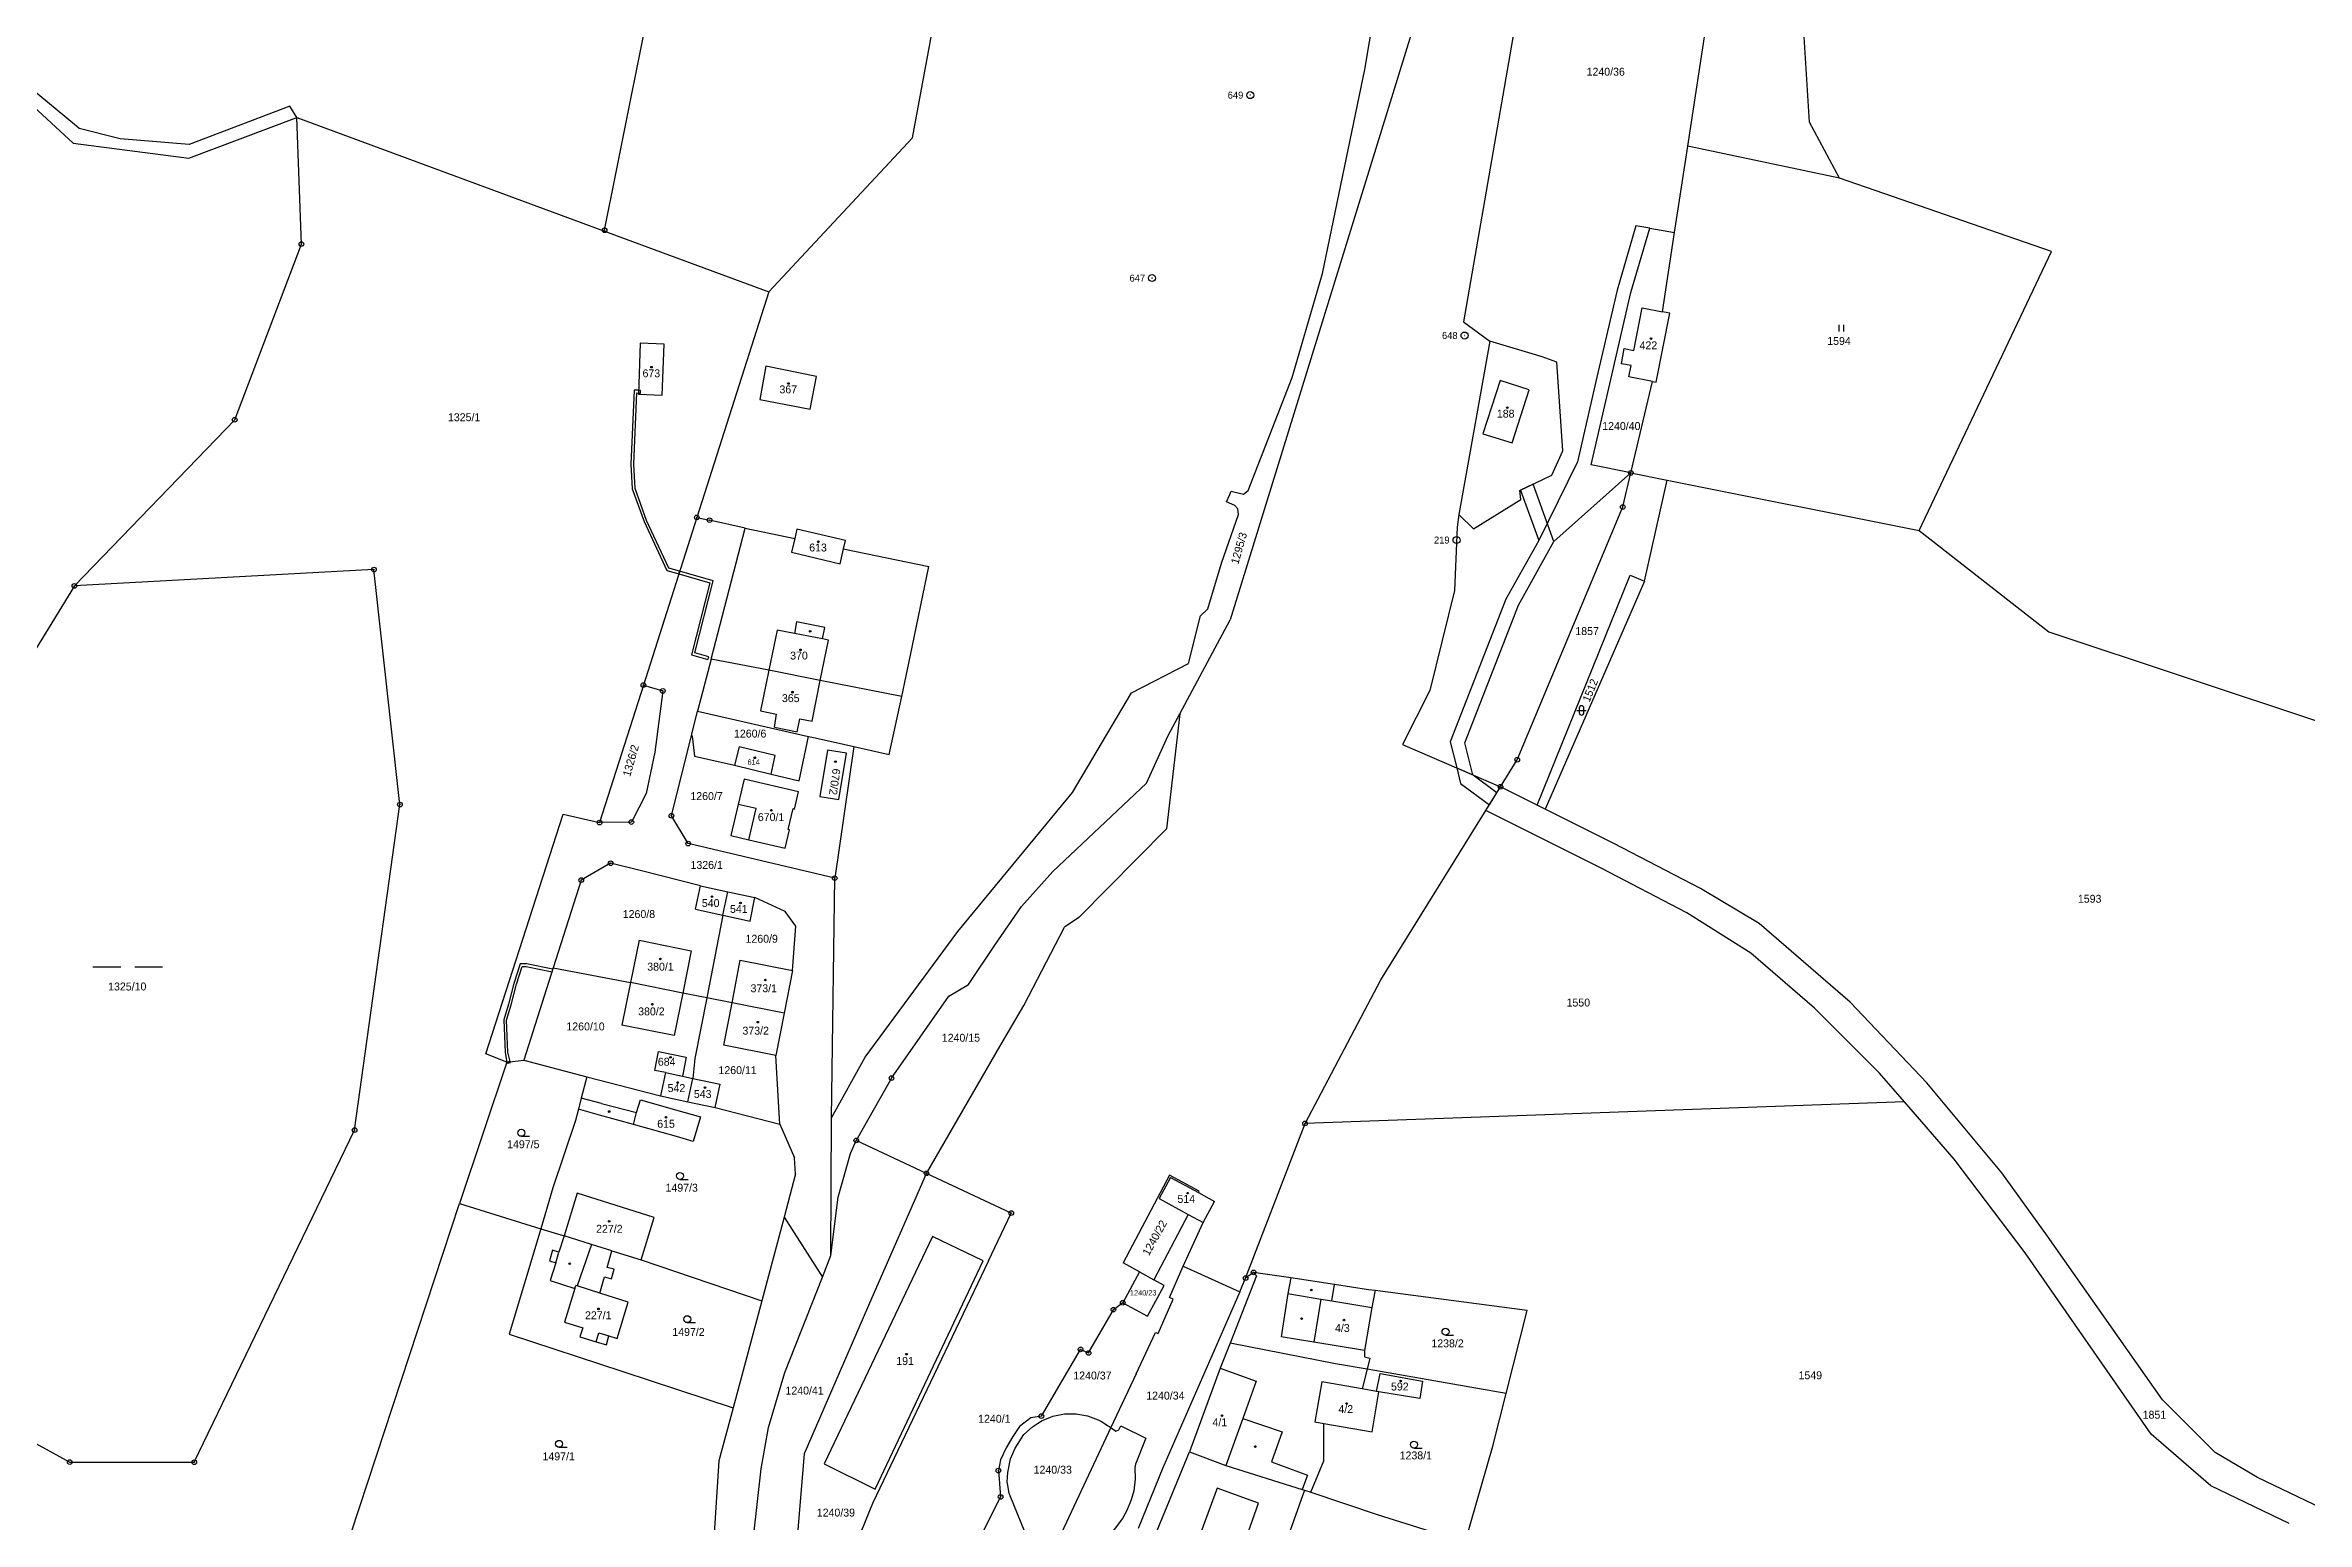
# Model space of a CAD drawing. Extents: x -820725 to -814908, y -1038210 to -1035296.
# Drawn here: x -818620.6 to -818134.6, y -1036600.3 to -1036283 of the extents above; entities that cross this region are included whole.
import ezdxf
from ezdxf.enums import TextEntityAlignment as Align

# ---------------------------------------------------------------- set-up
doc = ezdxf.new("R2010")
doc.units = 0
doc.header["$MEASUREMENT"] = 0
doc.linetypes.add('0_051C', pattern=[0])
for name, color, linetype in [('101', 1, 'CONTINUOUS'), ('1016', 1, 'CONTINUOUS'), ('105', 1, 'CONTINUOUS'), ('18', 1, 'CONTINUOUS'), ('21800', 1, 'CONTINUOUS'), ('21900', 1, 'CONTINUOUS'), ('23700', 1, 'CONTINUOUS'), ('304', 1, 'CONTINUOUS'), ('306', 1, 'CONTINUOUS'), ('316', 1, 'CONTINUOUS'), ('402', 1, 'CONTINUOUS'), ('404', 1, 'CONTINUOUS'), ('803', 1, 'CONTINUOUS')]:
    doc.layers.add(name, color=color, linetype=linetype)

# ---------------------------------------------------------------- blocks, each defined once
blk = doc.blocks.new('4_02$0')
at = {"layer": '404', "color": 255, "linetype": 'Continuous'}
blk.add_circle((-0.01, 0), 0.175, dxfattribs=at)
blk = doc.blocks.new('3_06$2')
at = {"layer": '306', "color": 255, "linetype": 'Continuous'}
for p, q in [((-0.51, 0), (-0.51, 1.5)), ((0.49, 0), (0.49, 1.5))]:
    blk.add_line(p, q, dxfattribs=at)
blk = doc.blocks.new('3_16$4')
at = {"layer": '316', "color": 255, "linetype": 'Continuous'}
for p, q in [((-1, 1), (1, 1)), ((-0.5, 1.5), (-0.5, 0.5)), ((0.5, 0.5), (0.5, 1.5))]:
    blk.add_line(p, q, dxfattribs=at)
for centre, start, end in [((0, 1.5), 0, 180), ((0, 0.5), 180, 359.9879)]:
    blk.add_arc(centre, 0.5, start, end, dxfattribs=at)
blk = doc.blocks.new('3_04$3')
at = {"layer": '304', "color": 255, "linetype": 'Continuous'}
blk.add_line((0.01, 0), (1.76, 0), dxfattribs=at)
blk.add_circle((0.01, 0.75), 0.75, dxfattribs=at)
blk = doc.blocks.new('8_03$8')
at = {"layer": '803', "color": 255, "linetype": 'Continuous'}
for p, q in [((-7.49, 0), (-1.49, 0)), ((1.51, 0), (7.51, 0))]:
    blk.add_line(p, q, dxfattribs=at)
blk = doc.blocks.new('1_01$12')
at = {"layer": '101', "color": 3, "linetype": 'Continuous'}
for radius in [0.75, 0.03]:
    blk.add_circle((0, 0), radius, dxfattribs=at)
blk = doc.blocks.new('1_05$13')
at = {"layer": '105', "color": 3, "linetype": 'Continuous'}
for radius in [0.5, 0.0303]:
    blk.add_circle((0, 0), radius, dxfattribs=at)

msp = doc.modelspace()

# ---------------------------------------------------------------- linework, layer by layer
at = {"layer": '21800', "color": 255, "linetype": 'Continuous'}
for p, q in [((-818307.95, -1036355.06), (-818311.67, -1036366.46)), ((-818301.72, -1036357.03), (-818307.95, -1036355.06)), ((-818305.34, -1036368.45), (-818301.72, -1036357.03)), ((-818311.67, -1036366.46), (-818305.34, -1036368.45)), ((-818459.15, -1036406.9), (-818459.6, -1036409.4)), ((-818453.1, -1036408.1), (-818459.15, -1036406.9)), ((-818463.3, -1036408.67), (-818465.1, -1036417.3)), ((-818459.6, -1036409.4), (-818463.3, -1036408.67)), ((-818453.6, -1036410.55), (-818459.6, -1036409.4)), ((-818454.05, -1036419.5), (-818452.3, -1036410.8)), ((-818453.6, -1036410.55), (-818453.1, -1036408.1)), ((-818452.3, -1036410.8), (-818453.6, -1036410.55)), ((-818465.1, -1036417.3), (-818466.88, -1036426.03)), ((-818455.83, -1036428.26), (-818454.05, -1036419.5)), ((-818466.88, -1036426.03), (-818463.43, -1036426.73)), ((-818463.93, -1036429.54), (-818463.43, -1036426.73)), ((-818463.93, -1036429.54), (-818459.05, -1036430.56)), ((-818459.05, -1036430.56), (-818458.48, -1036427.73)), ((-818458.48, -1036427.73), (-818455.83, -1036428.26)), ((-818467.81, -1036447.04), (-818471.71, -1036446.13)), ((-818469.38, -1036453.73), (-818467.81, -1036447.04)), ((-818494.19, -1036514.94), (-818493.52, -1036512.37)), ((-818510.91, -1036544.62), (-818510.21, -1036542.33)), ((-818503.26, -1036540.71), (-818506.27, -1036549.59)), ((-818352.96, -1036547.84), (-818353.6, -1036551.27)), ((-818506.8, -1036550.19), (-818506.57, -1036549.49)), ((-818506.27, -1036549.59), (-818506.57, -1036549.49)), ((-818501.45, -1036551.14), (-818506.27, -1036549.59)), ((-818353.6, -1036551.27), (-818354.98, -1036560.53)), ((-818353.6, -1036551.27), (-818346.5, -1036552.44)), ((-818346.5, -1036552.44), (-818347.95, -1036561.67)), ((-818346.5, -1036552.44), (-818344.11, -1036552.84)), ((-818344.11, -1036552.84), (-818343.52, -1036549.31)), ((-818344.11, -1036552.84), (-818335.53, -1036554.26)), ((-818502.25, -1036561.6), (-818501.67, -1036559.68)), ((-818501.67, -1036559.68), (-818499.47, -1036560.36)), ((-818347.95, -1036561.67), (-818354.98, -1036560.53)), ((-818337.11, -1036563.45), (-818347.95, -1036561.67)), ((-818368.1, -1036567.3), (-818374.72, -1036585.23)), ((-818346.26, -1036570.25), (-818347.74, -1036578.84)), ((-818337.62, -1036571.75), (-818346.26, -1036570.25)), ((-818363.27, -1036578.1), (-818366.91, -1036588.21)), ((-818347.74, -1036578.84), (-818345.81, -1036579.17)), ((-818368.74, -1036593.05), (-818373.74, -1036606.66)), ((-818359.84, -1036596.27), (-818368.74, -1036593.05)), ((-818364.67, -1036609.88), (-818359.84, -1036596.27))]:
    msp.add_line(p, q, dxfattribs=at)
at = {"layer": '21900', "color": 3, "linetype": 'Continuous'}
for p, q in [((-818434.21, -1036302.9), (-818422.81, -1036241.06)), ((-818497.92, -1036310.27), (-818489.74, -1036269.23)), ((-818323.67, -1036269.52), (-818365.95, -1036406.44)), ((-818267.61, -1036304.69), (-818262.53, -1036271.58)), ((-818336.99, -1036288.17), (-818334.99, -1036276.28)), ((-818304.96, -1036279.67), (-818315.8, -1036342.39)), ((-818346.12, -1036332), (-818336.99, -1036288.17)), ((-818625.04, -1036294.45), (-818614.61, -1036304.05)), ((-818614.36, -1036300.03), (-818623.45, -1036292.49)), ((-818589.8, -1036307.27), (-818566.55, -1036298.54)), ((-818568.08, -1036296.07), (-818589.71, -1036304.32)), ((-818566.55, -1036298.54), (-818568.08, -1036296.07)), ((-818565.57, -1036325.71), (-818566.55, -1036298.54)), ((-818566.55, -1036298.54), (-818500.45, -1036322.93)), ((-818614.61, -1036304.05), (-818589.8, -1036307.27)), ((-818613.37, -1036300.85), (-818614.36, -1036300.03)), ((-818604.54, -1036303.12), (-818613.37, -1036300.85)), ((-818589.71, -1036304.32), (-818604.54, -1036303.12)), ((-818465.14, -1036335.95), (-818434.21, -1036302.9)), ((-818270.44, -1036323.19), (-818267.61, -1036304.69)), ((-818235.02, -1036311.55), (-818267.61, -1036304.69)), ((-818500.41, -1036322.74), (-818497.92, -1036310.27)), ((-818500.45, -1036322.93), (-818500.41, -1036322.74)), ((-818500.45, -1036322.93), (-818465.14, -1036335.95)), ((-818279.82, -1036336.13), (-818275.78, -1036322.27)), ((-818275.78, -1036322.27), (-818270.44, -1036323.19)), ((-818273.06, -1036340.26), (-818270.44, -1036323.19)), ((-818579.91, -1036363.47), (-818565.57, -1036325.71)), ((-818352.63, -1036354.37), (-818346.12, -1036332)), ((-818465.14, -1036335.95), (-818480.59, -1036384.44)), ((-818284.18, -1036354.79), (-818279.82, -1036336.13)), ((-818315.8, -1036342.39), (-818310.15, -1036346.59)), ((-818279.18, -1036348.57), (-818277.42, -1036339.39)), ((-818277.42, -1036339.39), (-818273.06, -1036340.26)), ((-818274.4, -1036355.39), (-818271.5, -1036340.57)), ((-818271.5, -1036340.57), (-818273.06, -1036340.26)), ((-818492.74, -1036346.98), (-818493.12, -1036357.97)), ((-818487.63, -1036347.2), (-818492.74, -1036346.98)), ((-818488.01, -1036358.17), (-818487.63, -1036347.2)), ((-818310.15, -1036346.59), (-818316.79, -1036383.82)), ((-818298.89, -1036349.91), (-818310.15, -1036346.59)), ((-818281.86, -1036351.43), (-818281.27, -1036348.17)), ((-818281.27, -1036348.17), (-818279.18, -1036348.57)), ((-818465.75, -1036351.91), (-818467.07, -1036359.08)), ((-818454.87, -1036354.15), (-818465.75, -1036351.91)), ((-818295.78, -1036351.1), (-818298.89, -1036349.91)), ((-818294.5, -1036370.16), (-818295.78, -1036351.1)), ((-818279.8, -1036351.82), (-818281.86, -1036351.43)), ((-818280.28, -1036354.23), (-818279.8, -1036351.82)), ((-818493.12, -1036357.97), (-818488.01, -1036358.17)), ((-818456.23, -1036361.22), (-818454.87, -1036354.15)), ((-818362.12, -1036378.7), (-818352.63, -1036354.37)), ((-818288.37, -1036373.14), (-818284.18, -1036354.79)), ((-818275.21, -1036355.23), (-818280.28, -1036354.23)), ((-818279.85, -1036374.88), (-818275.21, -1036355.23)), ((-818275.21, -1036355.23), (-818274.4, -1036355.39)), ((-818467.07, -1036359.08), (-818456.23, -1036361.22)), ((-818579.91, -1036363.47), (-818614.36, -1036399.18)), ((-818296.86, -1036375.35), (-818294.5, -1036370.16)), ((-818303.74, -1036378.7), (-818296.86, -1036375.35)), ((-818279.85, -1036374.88), (-818288.37, -1036373.14)), ((-818281.58, -1036382.21), (-818279.85, -1036374.88)), ((-818279.85, -1036374.88), (-818272.06, -1036376.43)), ((-818276.95, -1036398.13), (-818272.06, -1036376.43)), ((-818272.06, -1036376.43), (-818217.88, -1036387.25)), ((-818366.73, -1036381.09), (-818366.07, -1036379.53)), ((-818364.98, -1036381.91), (-818366.73, -1036381.09)), ((-818366.07, -1036379.53), (-818365.78, -1036378.83)), ((-818365.78, -1036378.83), (-818363.08, -1036379.42)), ((-818364.28, -1036382.62), (-818364.98, -1036381.91)), ((-818363.08, -1036379.42), (-818362.12, -1036378.7)), ((-818313.65, -1036386.92), (-818303.51, -1036380.63)), ((-818304.27, -1036436.53), (-818281.58, -1036382.21)), ((-818303.51, -1036380.63), (-818303.74, -1036378.7)), ((-818480.59, -1036384.44), (-818492.07, -1036420.47)), ((-818480.59, -1036384.44), (-818477.85, -1036385.04)), ((-818470.21, -1036386.79), (-818477.85, -1036385.04)), ((-818477.53, -1036414.91), (-818470.21, -1036386.79)), ((-818470.21, -1036386.79), (-818459.54, -1036389.01)), ((-818459.07, -1036386.95), (-818459.54, -1036389.01)), ((-818448.61, -1036389.44), (-818459.07, -1036386.95)), ((-818367.81, -1036394.31), (-818364.15, -1036383.82)), ((-818364.15, -1036383.82), (-818364.28, -1036382.62)), ((-818317.19, -1036386.55), (-818317.77, -1036400.16)), ((-818316.79, -1036383.82), (-818317.19, -1036386.55)), ((-818316.79, -1036383.82), (-818313.65, -1036386.92)), ((-818459.54, -1036389.01), (-818460.21, -1036391.92)), ((-818460.21, -1036391.92), (-818449.79, -1036394.4)), ((-818449.79, -1036394.4), (-818449.03, -1036391.19)), ((-818449.03, -1036391.19), (-818448.61, -1036389.44)), ((-818449.03, -1036391.19), (-818448.76, -1036391.25)), ((-818448.76, -1036391.25), (-818430.69, -1036395.01)), ((-818549.97, -1036395.66), (-818614.36, -1036399.18)), ((-818544.4, -1036446.17), (-818549.97, -1036395.66)), ((-818434.64, -1036414.06), (-818430.69, -1036395.01)), ((-818370.74, -1036404.13), (-818367.81, -1036394.31)), ((-818614.36, -1036399.18), (-818641.17, -1036442.82)), ((-818317.77, -1036400.16), (-818323.05, -1036421.68)), ((-818276.95, -1036398.13), (-818298.23, -1036447.15)), ((-818376.76, -1036426.65), (-818365.95, -1036406.44)), ((-818374.92, -1036415.86), (-818372.36, -1036405.62)), ((-818372.36, -1036405.62), (-818370.74, -1036404.13)), ((-818477.53, -1036414.91), (-818480.46, -1036426.12)), ((-818465.1, -1036417.3), (-818477.53, -1036414.91)), ((-818436.55, -1036422.91), (-818434.64, -1036414.06)), ((-818387.15, -1036422.14), (-818374.92, -1036415.86)), ((-818492.07, -1036420.47), (-818501.5, -1036450.04)), ((-818492.07, -1036420.47), (-818487.9, -1036421.73)), ((-818454.05, -1036419.5), (-818465.1, -1036417.3)), ((-818436.55, -1036422.91), (-818454.05, -1036419.5)), ((-818487.9, -1036421.73), (-818489.61, -1036434.93)), ((-818481.68, -1036431.01), (-818480.46, -1036426.12)), ((-818480.46, -1036426.12), (-818456.62, -1036431.5)), ((-818439.27, -1036435.43), (-818436.55, -1036422.91)), ((-818399.85, -1036443.54), (-818387.15, -1036422.14)), ((-818323.05, -1036421.68), (-818328.94, -1036433.28)), ((-818486.06, -1036448.55), (-818481.68, -1036431.01)), ((-818481.62, -1036431.47), (-818481.68, -1036431.01)), ((-818376.76, -1036426.65), (-818379.63, -1036451.39)), ((-818379.26, -1036431.33), (-818376.76, -1036426.65)), ((-818489.61, -1036434.93), (-818491.51, -1036443.78)), ((-818481.62, -1036431.47), (-818481.06, -1036435.77)), ((-818481.06, -1036435.77), (-818472.46, -1036437.71)), ((-818471.48, -1036433.74), (-818472.46, -1036437.71)), ((-818463.75, -1036435.63), (-818471.48, -1036433.74)), ((-818464.63, -1036439.6), (-818463.75, -1036435.63)), ((-818458.57, -1036441.04), (-818456.62, -1036431.5)), ((-818456.62, -1036431.5), (-818455.48, -1036431.76)), ((-818455.48, -1036431.76), (-818451.28, -1036432.71)), ((-818452.51, -1036434.46), (-818454.16, -1036444.42)), ((-818448.42, -1036435.14), (-818452.51, -1036434.46)), ((-818451.28, -1036432.71), (-818446.86, -1036433.71)), ((-818446.86, -1036433.71), (-818450.96, -1036461.98)), ((-818450.06, -1036445.08), (-818448.42, -1036435.14)), ((-818446.86, -1036433.71), (-818439.27, -1036435.43)), ((-818383.98, -1036441.55), (-818379.26, -1036431.33)), ((-818328.94, -1036433.28), (-818307.86, -1036442.34)), ((-818472.46, -1036437.71), (-818464.63, -1036439.6)), ((-818470.44, -1036440.69), (-818471.71, -1036446.13)), ((-818458.74, -1036443.39), (-818470.44, -1036440.69)), ((-818464.63, -1036439.6), (-818458.57, -1036441.04)), ((-818307.86, -1036442.34), (-818304.27, -1036436.53)), ((-818491.51, -1036443.78), (-818494.66, -1036449.91)), ((-818459.61, -1036447.12), (-818458.74, -1036443.39)), ((-818454.16, -1036444.42), (-818450.06, -1036445.08)), ((-818424.5, -1036473.46), (-818399.85, -1036443.54)), ((-818404.08, -1036460.56), (-818383.98, -1036441.55)), ((-818311.03, -1036447.46), (-818307.86, -1036442.34)), ((-818300.01, -1036446.26), (-818307.86, -1036442.34)), ((-818554.14, -1036516.11), (-818544.4, -1036446.17)), ((-818525.93, -1036499.73), (-818509.34, -1036448.19)), ((-818509.34, -1036448.19), (-818501.5, -1036450.04)), ((-818494.66, -1036449.91), (-818501.5, -1036450.04)), ((-818482.45, -1036454.54), (-818486.06, -1036448.55)), ((-818471.71, -1036446.13), (-818473.28, -1036452.82)), ((-818460.97, -1036451.55), (-818459.91, -1036447.04)), ((-818459.91, -1036447.04), (-818459.61, -1036447.12)), ((-818333.55, -1036483.83), (-818311.03, -1036447.46)), ((-818298.23, -1036447.15), (-818300.01, -1036446.26)), ((-818450.96, -1036461.98), (-818482.45, -1036454.54)), ((-818473.28, -1036452.82), (-818469.38, -1036453.73)), ((-818469.38, -1036453.73), (-818461.58, -1036455.54)), ((-818461.58, -1036455.54), (-818460.67, -1036451.62)), ((-818460.67, -1036451.62), (-818460.97, -1036451.55)), ((-818379.63, -1036451.39), (-818398.5, -1036470.42)), ((-818499.11, -1036458.77), (-818505.43, -1036462.38)), ((-818492.48, -1036460.39), (-818499.11, -1036458.77)), ((-818505.43, -1036462.38), (-818511.45, -1036481.27)), ((-818479.79, -1036463.6), (-818492.48, -1036460.39)), ((-818480.89, -1036468.62), (-818479.79, -1036463.6)), ((-818479.79, -1036463.6), (-818473.93, -1036464.89)), ((-818475.03, -1036469.91), (-818473.93, -1036464.89)), ((-818473.93, -1036464.89), (-818468.14, -1036466.11)), ((-818451.62, -1036513.51), (-818450.96, -1036461.98)), ((-818410.83, -1036468.09), (-818404.08, -1036460.56)), ((-818480.89, -1036468.62), (-818475.03, -1036469.91)), ((-818475.03, -1036469.91), (-818478.46, -1036487.7)), ((-818475.03, -1036469.91), (-818469.16, -1036471.19)), ((-818469.16, -1036471.19), (-818468.14, -1036466.11)), ((-818461.59, -1036469.15), (-818468.14, -1036466.11)), ((-818459.28, -1036472.27), (-818461.59, -1036469.15)), ((-818416.54, -1036476.38), (-818410.83, -1036468.09)), ((-818460.02, -1036481.84), (-818459.28, -1036472.27)), ((-818444.38, -1036500.47), (-818424.5, -1036473.46)), ((-818410.28, -1036489.34), (-818401.58, -1036472.49)), ((-818398.5, -1036470.42), (-818401.58, -1036472.49)), ((-818492.98, -1036475.31), (-818494.85, -1036484.43)), ((-818492.98, -1036475.31), (-818481.81, -1036477.58)), ((-818481.81, -1036477.58), (-818483.63, -1036486.67)), ((-818473.01, -1036488.75), (-818471.28, -1036479.62)), ((-818471.28, -1036479.62), (-818460.02, -1036481.84)), ((-818422.2, -1036484.81), (-818416.54, -1036476.38)), ((-818511.45, -1036481.27), (-818517.77, -1036501.09)), ((-818511.45, -1036481.27), (-818494.85, -1036484.43)), ((-818494.85, -1036484.43), (-818496.71, -1036493.54)), ((-818483.63, -1036486.67), (-818494.85, -1036484.43)), ((-818460.02, -1036481.84), (-818461.8, -1036490.97)), ((-818349.87, -1036514.67), (-818333.55, -1036483.83)), ((-818483.63, -1036486.67), (-818485.46, -1036495.79)), ((-818478.46, -1036487.7), (-818483.63, -1036486.67)), ((-818478.46, -1036487.7), (-818481, -1036500.7)), ((-818473.01, -1036488.75), (-818478.46, -1036487.7)), ((-818474.75, -1036497.89), (-818473.01, -1036488.75)), ((-818461.8, -1036490.97), (-818473.01, -1036488.75)), ((-818438.75, -1036504.93), (-818426.43, -1036487.35)), ((-818426.43, -1036487.35), (-818422.2, -1036484.81)), ((-818415.44, -1036498.18), (-818410.28, -1036489.34)), ((-818485.46, -1036495.79), (-818496.71, -1036493.54)), ((-818461.8, -1036490.97), (-818463.58, -1036500.11)), ((-818463.58, -1036500.11), (-818474.75, -1036497.89)), ((-818431.23, -1036525.41), (-818415.44, -1036498.18)), ((-818521.4, -1036501.49), (-818531.57, -1036531.9)), ((-818521.4, -1036501.49), (-818525.93, -1036499.73)), ((-818521.4, -1036501.49), (-818517.77, -1036501.09)), ((-818517.77, -1036501.09), (-818504.25, -1036504.67)), ((-818487.35, -1036503.76), (-818488.41, -1036508.78)), ((-818487.35, -1036503.76), (-818483.66, -1036504.54)), ((-818481, -1036500.7), (-818481.48, -1036505)), ((-818463.07, -1036509.96), (-818463.58, -1036500.11)), ((-818451.62, -1036513.51), (-818444.38, -1036500.47)), ((-818504.25, -1036504.67), (-818505.43, -1036509.26)), ((-818504.25, -1036504.67), (-818488.41, -1036508.78)), ((-818488.41, -1036508.78), (-818482.54, -1036510.01)), ((-818483.66, -1036504.54), (-818481.48, -1036505)), ((-818482.54, -1036510.01), (-818481.48, -1036505)), ((-818481.48, -1036505), (-818475.58, -1036506.24)), ((-818476.64, -1036511.26), (-818475.58, -1036506.24)), ((-818438.75, -1036504.93), (-818446.31, -1036518.34)), ((-818506.03, -1036511.59), (-818506.66, -1036514.03)), ((-818505.43, -1036509.26), (-818506.03, -1036511.59)), ((-818501.54, -1036512.89), (-818506.03, -1036511.59)), ((-818501.11, -1036510.41), (-818505.43, -1036509.26)), ((-818494.19, -1036514.94), (-818501.54, -1036512.89)), ((-818501.11, -1036510.41), (-818493.52, -1036512.37)), ((-818493.52, -1036512.37), (-818492.68, -1036509.58)), ((-818492.68, -1036509.58), (-818483.39, -1036512.23)), ((-818483.39, -1036512.23), (-818479.83, -1036513.25)), ((-818482.54, -1036510.01), (-818476.64, -1036511.26)), ((-818479.83, -1036513.25), (-818481.37, -1036518.58)), ((-818476.64, -1036511.26), (-818462.78, -1036514.82)), ((-818462.78, -1036514.82), (-818463.07, -1036509.96)), ((-818451.76, -1036543.06), (-818451.62, -1036513.51)), ((-818221.07, -1036510.07), (-818349.87, -1036514.67)), ((-818588.6, -1036587.51), (-818554.14, -1036516.11)), ((-818506.66, -1036514.03), (-818511.51, -1036528.51)), ((-818484.95, -1036517.52), (-818494.19, -1036514.94)), ((-818481.37, -1036518.58), (-818484.95, -1036517.52)), ((-818462.78, -1036514.82), (-818459.63, -1036522.05)), ((-818447.55, -1036521.15), (-818446.31, -1036518.34)), ((-818431.23, -1036525.41), (-818446.31, -1036518.34)), ((-818362.65, -1036547.92), (-818349.87, -1036514.67)), ((-818459.41, -1036525.5), (-818459.63, -1036522.05)), ((-818450.22, -1036530.51), (-818447.55, -1036521.15)), ((-818459.41, -1036525.5), (-818461.81, -1036534.82)), ((-818442.91, -1036552.08), (-818431.23, -1036525.41)), ((-818413.01, -1036533.94), (-818431.23, -1036525.41)), ((-818379.01, -1036525.78), (-818388.97, -1036544.65)), ((-818378.76, -1036526.27), (-818381.24, -1036530.8)), ((-818372.65, -1036529.26), (-818379.01, -1036525.78)), ((-818378.76, -1036526.27), (-818372.8, -1036529.53)), ((-818554.91, -1036602.67), (-818531.57, -1036531.9)), ((-818531.57, -1036531.9), (-818514.15, -1036537.34)), ((-818511.51, -1036528.51), (-818514.15, -1036537.34)), ((-818506.32, -1036529.69), (-818509.13, -1036538.82)), ((-818489.73, -1036534.88), (-818506.32, -1036529.69)), ((-818451.76, -1036543.06), (-818450.22, -1036530.51)), ((-818381.24, -1036530.8), (-818374.96, -1036534.23)), ((-818372.8, -1036529.53), (-818372.65, -1036529.26)), ((-818372.8, -1036529.53), (-818369.3, -1036531.44)), ((-818371.78, -1036535.97), (-818369.3, -1036531.44)), ((-818514.15, -1036537.34), (-818520.92, -1036559.96)), ((-818514.15, -1036537.34), (-818509.13, -1036538.82)), ((-818492.58, -1036544.01), (-818489.73, -1036534.88)), ((-818461.81, -1036534.82), (-818466.64, -1036552.84)), ((-818461.81, -1036534.82), (-818453.58, -1036547.69)), ((-818417.9, -1036544.21), (-818413.01, -1036533.94)), ((-818374.96, -1036534.23), (-818382.34, -1036548.27)), ((-818376.1, -1036545.37), (-818371.78, -1036535.97)), ((-818374.96, -1036534.23), (-818371.78, -1036535.97)), ((-818511.58, -1036541.91), (-818512.28, -1036544.2)), ((-818510.21, -1036542.33), (-818511.58, -1036541.91)), ((-818509.13, -1036538.82), (-818510.21, -1036542.33)), ((-818503.26, -1036540.71), (-818509.13, -1036538.82)), ((-818498.84, -1036542.05), (-818503.26, -1036540.71)), ((-818499.87, -1036545.62), (-818498.84, -1036542.05)), ((-818498.84, -1036542.05), (-818492.58, -1036544.01)), ((-818429.93, -1036538.95), (-818453.19, -1036587.87)), ((-818419.02, -1036544.18), (-818429.93, -1036538.95)), ((-818512.28, -1036544.2), (-818510.91, -1036544.62)), ((-818510.91, -1036544.62), (-818512.1, -1036548.47)), ((-818501.45, -1036551.14), (-818500.45, -1036547.67)), ((-818500.45, -1036547.67), (-818498.95, -1036548.09)), ((-818498.37, -1036546.04), (-818499.87, -1036545.62)), ((-818498.95, -1036548.09), (-818498.37, -1036546.04)), ((-818492.58, -1036544.01), (-818466.64, -1036552.84)), ((-818461.66, -1036568.18), (-818453.58, -1036547.69)), ((-818453.58, -1036547.69), (-818451.76, -1036543.06)), ((-818417.9, -1036544.21), (-818442.8, -1036596.38)), ((-818442.24, -1036593.27), (-818419.02, -1036544.18)), ((-818385.43, -1036546.58), (-818389.05, -1036553.21)), ((-818385.43, -1036546.58), (-818388.97, -1036544.65)), ((-818385.43, -1036546.58), (-818382.34, -1036548.27)), ((-818379.01, -1036552.11), (-818376.1, -1036545.37)), ((-818376.1, -1036545.37), (-818363.91, -1036550.85)), ((-818360.31, -1036547.46), (-818365.98, -1036561.9)), ((-818360.93, -1036546.69), (-818362.65, -1036547.92)), ((-818352.96, -1036547.84), (-818360.93, -1036546.69)), ((-818360.93, -1036546.69), (-818360.31, -1036547.46)), ((-818343.52, -1036549.31), (-818352.96, -1036547.84)), ((-818512.1, -1036548.47), (-818506.8, -1036550.19)), ((-818506.8, -1036550.19), (-818509.01, -1036557.43)), ((-818495.35, -1036553.11), (-818501.45, -1036551.14)), ((-818457.48, -1036585.59), (-818442.91, -1036552.08)), ((-818383.75, -1036556.11), (-818380.13, -1036549.48)), ((-818380.13, -1036549.48), (-818382.34, -1036548.27)), ((-818381.45, -1036559.85), (-818378.24, -1036552.42)), ((-818363.91, -1036550.85), (-818380.44, -1036588.73)), ((-818378.24, -1036552.42), (-818379.01, -1036552.11)), ((-818363.91, -1036550.85), (-818362.65, -1036547.92)), ((-818336.23, -1036550.44), (-818343.52, -1036549.31)), ((-818334.83, -1036550.62), (-818336.23, -1036550.44)), ((-818334.87, -1036550.85), (-818335.53, -1036554.26)), ((-818334.83, -1036550.62), (-818334.87, -1036550.85)), ((-818302.16, -1036554.91), (-818334.83, -1036550.62)), ((-818509.01, -1036557.43), (-818505.11, -1036558.63)), ((-818497.72, -1036560.9), (-818495.35, -1036553.11)), ((-818466.64, -1036552.84), (-818472.79, -1036575.8)), ((-818396.39, -1036564.02), (-818391.07, -1036554.71)), ((-818389.05, -1036553.21), (-818391.07, -1036554.71)), ((-818389.05, -1036553.21), (-818383.75, -1036556.11)), ((-818335.53, -1036554.26), (-818337.11, -1036563.45)), ((-818306.66, -1036572.75), (-818302.16, -1036554.91)), ((-818666.36, -1036559.61), (-818615.36, -1036587.47)), ((-818520.92, -1036559.96), (-818496.48, -1036568.03)), ((-818505.11, -1036558.63), (-818505.75, -1036560.56)), ((-818505.75, -1036560.56), (-818502.25, -1036561.6)), ((-818502.25, -1036561.6), (-818500.02, -1036562.26)), ((-818500.02, -1036562.26), (-818499.47, -1036560.36)), ((-818499.47, -1036560.36), (-818497.72, -1036560.9)), ((-818386.17, -1036568.53), (-818382.01, -1036559.62)), ((-818382.01, -1036559.62), (-818381.45, -1036559.85)), ((-818365.98, -1036561.9), (-818368.1, -1036567.3)), ((-818343.33, -1036566.36), (-818365.98, -1036561.9)), ((-818406.53, -1036577.58), (-818398.11, -1036563.26)), ((-818398.11, -1036563.26), (-818396.39, -1036564.02)), ((-818368.1, -1036567.3), (-818360.38, -1036570.05)), ((-818336.54, -1036567.51), (-818343.33, -1036566.36)), ((-818337.11, -1036563.45), (-818337.11, -1036564.81)), ((-818337.11, -1036564.81), (-818335.93, -1036565.12)), ((-818335.93, -1036565.12), (-818336.54, -1036567.51)), ((-818496.48, -1036568.03), (-818472.79, -1036575.8)), ((-818465.16, -1036580.06), (-818461.66, -1036568.18)), ((-818386.17, -1036568.53), (-818391.58, -1036580.04)), ((-818360.38, -1036570.05), (-818363.27, -1036578.1)), ((-818336.54, -1036567.51), (-818337.62, -1036571.75)), ((-818334.5, -1036572.29), (-818337.62, -1036571.75)), ((-818306.66, -1036572.75), (-818336.54, -1036567.51)), ((-818334.5, -1036572.29), (-818333.76, -1036568.45)), ((-818333.76, -1036568.45), (-818324.61, -1036570.07)), ((-818324.61, -1036570.07), (-818325.23, -1036573.81)), ((-818472.79, -1036575.8), (-818475.84, -1036587.2)), ((-818335.47, -1036580.96), (-818334.02, -1036572.37)), ((-818334.02, -1036572.37), (-818334.5, -1036572.29)), ((-818325.23, -1036573.81), (-818334.02, -1036572.37)), ((-818309.5, -1036584.02), (-818306.66, -1036572.75)), ((-818466.77, -1036588.89), (-818465.16, -1036580.06)), ((-818411.21, -1036579.79), (-818412.65, -1036581.99)), ((-818408.8, -1036577.92), (-818411.21, -1036579.79)), ((-818406.53, -1036577.58), (-818408.8, -1036577.92)), ((-818391.58, -1036580.04), (-818406.57, -1036611.92)), ((-818363.27, -1036578.1), (-818354.77, -1036580.93)), ((-818354.77, -1036580.93), (-818357.1, -1036587.42)), ((-818345.84, -1036587.2), (-818345.81, -1036579.17)), ((-818345.81, -1036579.17), (-818335.47, -1036580.96)), ((-818461.03, -1036628.64), (-818457.48, -1036585.59)), ((-818414.11, -1036584.4), (-818415.34, -1036586.95)), ((-818412.65, -1036581.99), (-818414.11, -1036584.4)), ((-818382.17, -1036603.39), (-818374.72, -1036585.23)), ((-818374.72, -1036585.23), (-818366.91, -1036588.21)), ((-818315.49, -1036604.66), (-818309.5, -1036584.02)), ((-818615.36, -1036587.47), (-818588.6, -1036587.51)), ((-818475.84, -1036587.2), (-818477.6, -1036614.19)), ((-818472.17, -1036636.6), (-818466.77, -1036588.89)), ((-818453.19, -1036587.87), (-818442.24, -1036593.27)), ((-818415.34, -1036586.95), (-818415.78, -1036589.3)), ((-818415.78, -1036589.3), (-818415.29, -1036594.96)), ((-818380.44, -1036588.73), (-818385.7, -1036601.76)), ((-818366.91, -1036588.21), (-818350.46, -1036593.32)), ((-818357.1, -1036587.42), (-818349.37, -1036590.29)), ((-818349.37, -1036590.29), (-818350.46, -1036593.32)), ((-818348.66, -1036593.91), (-818345.84, -1036587.2)), ((-818442.8, -1036596.38), (-818456.85, -1036630.47)), ((-818415.29, -1036594.96), (-818422.83, -1036609.87)), ((-818349.99, -1036593.47), (-818356.44, -1036611.7)), ((-818350.46, -1036593.32), (-818349.99, -1036593.47)), ((-818349.99, -1036593.47), (-818348.66, -1036593.91)), ((-818348.66, -1036593.91), (-818334.35, -1036598.73)), ((-818334.35, -1036598.73), (-818315.49, -1036604.66))]:
    msp.add_line(p, q, dxfattribs=at)
for points in [[(-818235.02, -1036311.55), (-818241.48, -1036299.54), (-818243.1, -1036273.07), (-818247.81, -1036217.98)], [(-818217.88, -1036387.25), (-818189.45, -1036327.3), (-818235.02, -1036311.55)], [(-818217.88, -1036387.25), (-818190, -1036409.04), (-818072.82, -1036447.99)], [(-818300.01, -1036446.26), (-818280.02, -1036396.88), (-818276.95, -1036398.13)], [(-818221.07, -1036510.07), (-818226.44, -1036503.9), (-818240.4, -1036489.91), (-818254.06, -1036478.11), (-818267.79, -1036469.42), (-818286.21, -1036459.85), (-818311.03, -1036447.46)], [(-818126.07, -1036599.93), (-818145.16, -1036590.76), (-818154.27, -1036585.43), (-818165.58, -1036574.09), (-818190.27, -1036538.94), (-818200.13, -1036525.31), (-818216.21, -1036505.93), (-818232.69, -1036488.65), (-818252.28, -1036471.72), (-818264.85, -1036464.18), (-818283.47, -1036454.51), (-818298.23, -1036447.15)], [(-818487.35, -1036503.76), (-818489.63, -1036503.3), (-818488.85, -1036499.2), (-818482.89, -1036500.43), (-818483.66, -1036504.54)], [(-818138.39, -1036600.65), (-818155.18, -1036592.57), (-818168.03, -1036581.48), (-818195.13, -1036542.46), (-818210.34, -1036522.4), (-818221.07, -1036510.07)], [(-818407.88, -1036607.89), (-818413.21, -1036594.73), (-818413.45, -1036594.14), (-818413.83, -1036592.04), (-818413.89, -1036591.69), (-818413.75, -1036589.71), (-818413.19, -1036586.77), (-818412.17, -1036584.5), (-818410.28, -1036581.55), (-818408.45, -1036579.88), (-818407.34, -1036579.18), (-818406.34, -1036578.55), (-818404.71, -1036577.88), (-818404.04, -1036577.6), (-818401.58, -1036577.12), (-818399.09, -1036577.11), (-818396.64, -1036577.5), (-818394.31, -1036578.38), (-818393.63, -1036578.77), (-818392.15, -1036579.64), (-818391.88, -1036579.83), (-818391.58, -1036580.04)], [(-818391.58, -1036580.04), (-818390.55, -1036580.79), (-818389.87, -1036580.55), (-818389.46, -1036579.65), (-818384.11, -1036582.33), (-818386.34, -1036587.89), (-818386.48, -1036588.66), (-818386.35, -1036591.17), (-818386.69, -1036593.63), (-818387.22, -1036595.55), (-818388.16, -1036597.87), (-818389.13, -1036599.58), (-818393.34, -1036605.21)]]:
    msp.add_lwpolyline(points, dxfattribs=at)
at = {"layer": '23700', "color": 255, "linetype": '0_051C'}
for points in [[(-818288.37, -1036373.14), (-818284.18, -1036354.79), (-818279.82, -1036336.13), (-818275.78, -1036322.27), (-818278.75, -1036321.81), (-818282.76, -1036335.62), (-818287.16, -1036354.3), (-818291.31, -1036372.53), (-818299.66, -1036389.4), (-818306.69, -1036402.02), (-818318.65, -1036432.71), (-818317.26, -1036438.3), (-818316.43, -1036441.65), (-818310.25, -1036446.19), (-818308.66, -1036443.63), (-818313.77, -1036439.87), (-818313.79, -1036439.79), (-818315.51, -1036432.91), (-818303.97, -1036403.28), (-818296.38, -1036389.66), (-818279.85, -1036374.88), (-818288.37, -1036373.14)], [(-818492.66, -1036357.14), (-818493.09, -1036357.13), (-818494.06, -1036357.09), (-818494.76, -1036373.01), (-818494.46, -1036378.32), (-818491.94, -1036385.33), (-818487.06, -1036395.83), (-818484.46, -1036396.59), (-818484.28, -1036396.01), (-818486.64, -1036395.33), (-818491.38, -1036385.11), (-818493.86, -1036378.2), (-818494.16, -1036373.01), (-818493.48, -1036357.71), (-818493.11, -1036357.72), (-818492.68, -1036357.74), (-818492.66, -1036357.14)], [(-818306.69, -1036402.02), (-818318.65, -1036432.71), (-818317.26, -1036438.3), (-818313.79, -1036439.79), (-818315.51, -1036432.91), (-818303.97, -1036403.28), (-818296.38, -1036389.66), (-818300.82, -1036377.28), (-818303.53, -1036378.6), (-818299.66, -1036389.4), (-818306.69, -1036402.02)], [(-818484.28, -1036396.01), (-818484.46, -1036396.59), (-818477.8, -1036398.52), (-818481.72, -1036413.99), (-818478.2, -1036414.96), (-818478.04, -1036414.38), (-818481, -1036413.57), (-818477.08, -1036398.1), (-818484.28, -1036396.01)], [(-818521.08, -1036489.02), (-818522.07, -1036492.41), (-818521.78, -1036499.44), (-818521.4, -1036501.49), (-818520.69, -1036501.41), (-818521.18, -1036499.36), (-818521.47, -1036492.49), (-818520.5, -1036489.18), (-818519.33, -1036484.75), (-818518.15, -1036480.96), (-818517.25, -1036480.96), (-818511.71, -1036482.09), (-818511.52, -1036481.5), (-818517.19, -1036480.36), (-818518.59, -1036480.36), (-818519.91, -1036484.59), (-818521.08, -1036489.02)], [(-818521.23, -1036501.71), (-818520.65, -1036501.57), (-818520.69, -1036501.41), (-818521.4, -1036501.49), (-818521.23, -1036501.71)]]:
    msp.add_lwpolyline(points, close=True, dxfattribs=at)

# ---------------------------------------------------------------- block references
at = {"layer": '101', "color": 0, "linetype": 'ByBlock'}
for p in [(-818361.64, -1036293.7), (-818382.74, -1036333.02), (-818315.59, -1036345.36), (-818317.31, -1036389.31)]:
    msp.add_blockref('1_01$12', p, dxfattribs=at)
at = {"layer": '105', "color": 0, "linetype": 'ByBlock'}
for p in [(-818500.41, -1036322.74), (-818565.57, -1036325.71), (-818579.91, -1036363.47), (-818279.85, -1036374.88), (-818281.58, -1036382.21), (-818480.59, -1036384.44), (-818477.85, -1036385.04), (-818549.97, -1036395.66), (-818614.36, -1036399.18), (-818492.07, -1036420.47), (-818487.9, -1036421.73), (-818304.27, -1036436.53), (-818544.4, -1036446.17), (-818307.86, -1036442.34), (-818501.5, -1036450.04), (-818494.66, -1036449.91), (-818486.06, -1036448.55), (-818482.45, -1036454.54), (-818499.11, -1036458.77), (-818505.43, -1036462.38), (-818450.96, -1036461.98), (-818438.75, -1036504.93), (-818554.14, -1036516.11), (-818446.31, -1036518.34), (-818349.87, -1036514.67), (-818431.23, -1036525.41), (-818413.01, -1036533.94), (-818362.65, -1036547.92), (-818360.93, -1036546.69), (-818389.05, -1036553.21), (-818391.07, -1036554.71), (-818398.11, -1036563.26), (-818396.39, -1036564.02), (-818406.53, -1036577.58), (-818615.36, -1036587.47), (-818588.6, -1036587.51), (-818415.78, -1036589.3), (-818415.29, -1036594.96)]:
    msp.add_blockref('1_05$13', p, dxfattribs=at)
at = {"layer": '304', "color": 0, "linetype": 'ByBlock'}
for p in [(-818518.31, -1036517.45), (-818484.23, -1036526.71), (-818482.66, -1036557.5), (-818319.69, -1036560.21), (-818510.21, -1036584.29), (-818326.48, -1036584.46)]:
    msp.add_blockref('3_04$3', p, dxfattribs=at)
at = {"layer": '306', "color": 0, "linetype": 'ByBlock'}
msp.add_blockref('3_06$2', (-818234.57, -1036344.53), dxfattribs=at)
at = {"layer": '316', "color": 0, "linetype": 'ByBlock'}
msp.add_blockref('3_16$4', (-818290.43, -1036426.92), dxfattribs=at)
at = {"layer": '402', "color": 0, "linetype": 'ByBlock'}
for p in [(-818456.22, -1036408.93), (-818499.42, -1036512.13), (-818507.89, -1036544.84), (-818348.52, -1036550.49), (-818350.6, -1036556.64), (-818360.53, -1036584.13)]:
    msp.add_blockref('4_02$0', p, dxfattribs=at)
at = {"layer": '404', "color": 0, "linetype": 'ByBlock'}
for p in [(-818275.52, -1036346.01), (-818490.32, -1036352.16), (-818460.89, -1036355.67), (-818306.38, -1036360.88), (-818454.47, -1036389.69), (-818458.3, -1036412.91), (-818460.02, -1036422.01), (-818468.11, -1036436.11), (-818450.79, -1036436.94), (-818464.56, -1036447.4), (-818477.31, -1036465.95), (-818471.2, -1036467.32), (-818488.42, -1036479.34), (-818465.84, -1036483.87), (-818490.14, -1036489.07), (-818467.47, -1036492.92), (-818486.25, -1036500.47), (-818484.71, -1036505.9), (-818478.82, -1036506.98), (-818487.19, -1036513.35), (-818375.09, -1036529.67), (-818499.42, -1036535.72), (-818501.7, -1036554.54), (-818341.49, -1036556.96), (-818435.53, -1036564.27), (-818329.32, -1036570.03), (-818340.93, -1036574.87), (-818367.71, -1036577.5)]:
    msp.add_blockref('4_02$0', p, dxfattribs=at)
at = {"layer": '803', "color": 0, "linetype": 'ByBlock'}
msp.add_blockref('8_03$8', (-818602.91, -1036481.02), dxfattribs=at)

# ---------------------------------------------------------------- texts
at = {"layer": '1016', "color": 174, "linetype": 'Continuous'}
for s, p in [('649', (-818363.14, -1036293.7)), ('647', (-818384.24, -1036333.02)), ('648', (-818317.09, -1036345.36))]:
    msp.add_text(s, height=1.5, dxfattribs=at).set_placement(p, align=Align.MIDDLE_RIGHT)
at = {"layer": '1016', "color": 214, "linetype": 'Continuous'}
msp.add_text('219', height=1.5, dxfattribs=at).set_placement((-818318.81, -1036389.31), align=Align.MIDDLE_RIGHT)
at = {"layer": '18', "color": 255, "linetype": 'Continuous'}
for s, p in [('1240/36', (-818289.36, -1036290.03)), ('367', (-818462.83, -1036358.3)), ('1240/40', (-818286, -1036366.17)), ('1260/7', (-818481.97, -1036445.7)), ('684', (-818488.97, -1036502.79)), ('1240/37', (-818399.67, -1036570.22)), ('1240/39', (-818454.81, -1036599.68))]:
    msp.add_text(s, height=1.7, dxfattribs=at).set_placement(p, align=Align.BOTTOM_LEFT)
for s, height, p in [('422', 1.7, (-818276.08, -1036348.83)), ('673', 1.7, (-818490.36, -1036354.84)), ('1325/1', 1.7, (-818530.6, -1036364.28)), ('188', 1.7, (-818306.75, -1036363.51)), ('613', 1.7, (-818454.54, -1036392.28)), ('370', 1.7, (-818458.63, -1036415.5)), ('365', 1.7, (-818460.4, -1036424.65)), ('1260/6', 1.7, (-818469.12, -1036432.27)), ('614', 1.14, (-818468.38, -1036437.94)), ('670/1', 1.7, (-818464.63, -1036450.22)), ('1326/1', 1.7, (-818478.47, -1036460.49)), ('1260/8', 1.7, (-818493.03, -1036471.05)), ('540', 1.7, (-818477.61, -1036468.68)), ('541', 1.7, (-818471.56, -1036469.95)), ('1260/9', 1.7, (-818466.65, -1036476.36)), ('1325/10', 1.7, (-818603, -1036486.62)), ('380/1', 1.7, (-818488.4, -1036482.36)), ('373/1', 1.7, (-818466.2, -1036487)), ('1260/10', 1.7, (-818504.51, -1036495.2)), ('380/2', 1.7, (-818490.35, -1036491.97)), ('373/2', 1.7, (-818467.94, -1036496.11)), ('1240/15', 1.7, (-818423.83, -1036497.63)), ('1260/11', 1.7, (-818471.83, -1036504.59)), ('542', 1.7, (-818484.97, -1036508.45)), ('543', 1.7, (-818479.33, -1036509.72)), ('1497/5', 1.7, (-818517.88, -1036520.52)), ('615', 1.7, (-818487.2, -1036516.12)), ('1497/3', 1.7, (-818483.84, -1036529.86)), ('514', 1.7, (-818375.4, -1036532.27)), ('227/2', 1.7, (-818499.39, -1036538.69)), ('1240/23', 1.14, (-818384.65, -1036552)), ('227/1', 1.7, (-818501.77, -1036557.27)), ('1497/2', 1.7, (-818482.38, -1036560.86)), ('4/3', 1.7, (-818341.85, -1036560.01)), ('1238/2', 1.7, (-818319.24, -1036563.31)), ('191', 1.7, (-818435.83, -1036567.09)), ('1240/41', 1.7, (-818457.43, -1036573.45)), ('592', 1.7, (-818329.5, -1036572.59)), ('1240/34', 1.7, (-818379.89, -1036574.54)), ('4/2', 1.7, (-818341.12, -1036577.43)), ('1240/1', 1.7, (-818416.65, -1036579.51)), ('4/1', 1.7, (-818368.18, -1036580.26)), ('1497/1', 1.7, (-818510.28, -1036587.59)), ('1238/1', 1.7, (-818326.06, -1036587.39)), ('1240/33', 1.7, (-818404.09, -1036590.46))]:
    msp.add_text(s, height=height, dxfattribs=at).set_placement(p, align=Align.BOTTOM_CENTER)
for s, p in [('1594', (-818235.11, -1036346.53)), ('1857', (-818289.25, -1036408.88)), ('1593', (-818181.24, -1036466.4)), ('1550', (-818291.13, -1036488.71)), ('1549', (-818241.28, -1036568.81)), ('1851', (-818167.32, -1036577.29))]:
    msp.add_text(s, height=1.7, dxfattribs=at).set_placement(p, align=Align.MIDDLE_CENTER)
for s, rotation, p in [('1295/3', 74, (-818362.77, -1036391.44)), ('1326/2', 74, (-818493.47, -1036437.08)), ('670/2', 262, (-818452.29, -1036441.07)), ('1240/22', 61, (-818381, -1036539.92))]:
    msp.add_text(s, height=1.7, rotation=rotation, dxfattribs=at).set_placement(p, align=Align.BOTTOM_CENTER)
msp.add_text('1512', height=1.7, rotation=68, dxfattribs=at).set_placement((-818288.58, -1036421.61), align=Align.MIDDLE_CENTER)

doc.saveas('drawing.dxf')
